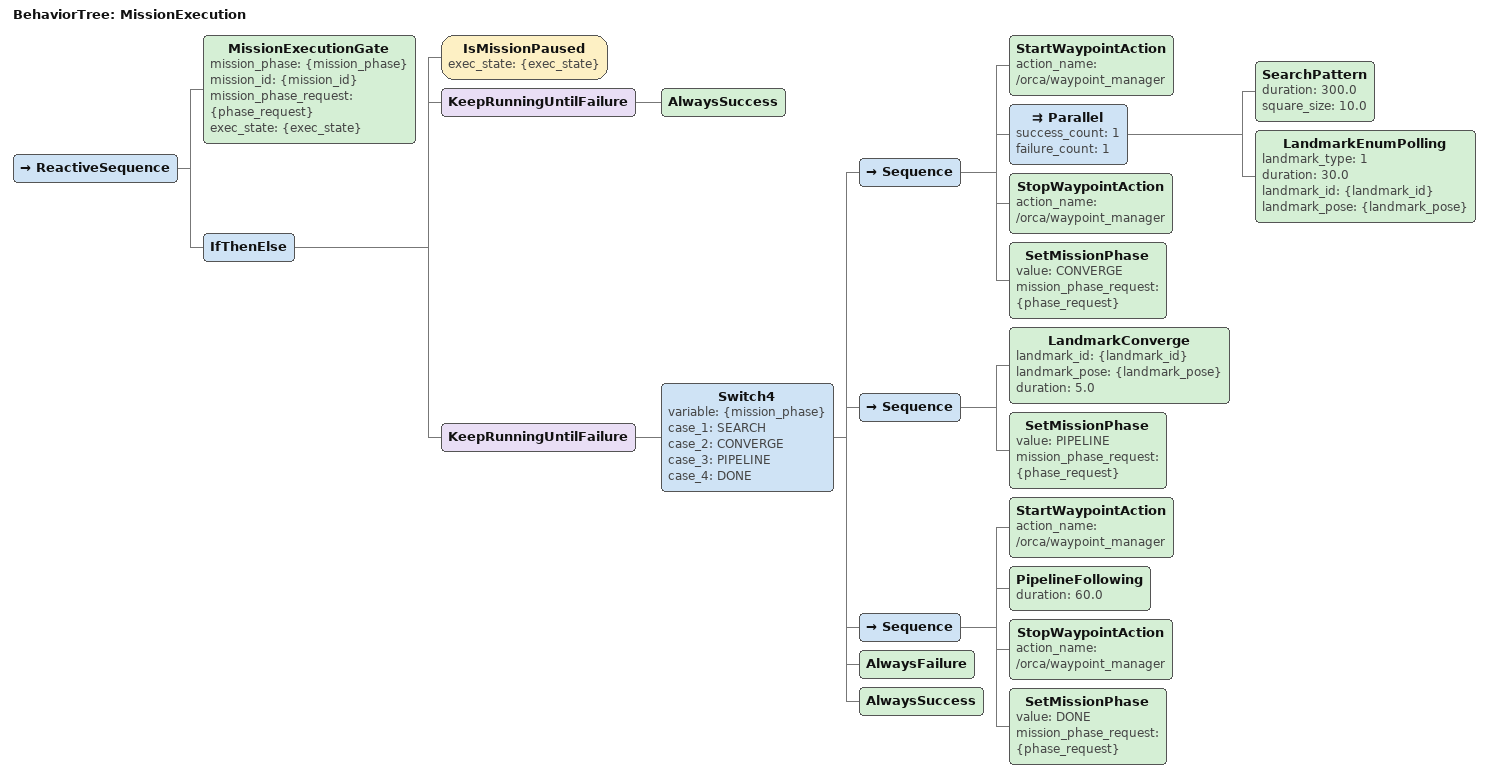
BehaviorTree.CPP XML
<?xml version="1.0"?>
<root BTCPP_format="4" main_tree_to_execute="MissionExecution">

  <BehaviorTree ID="MissionExecution">

    <ReactiveSequence>

      <MissionExecutionGate
        mission_phase="{mission_phase}"
        mission_id="{mission_id}"
        mission_phase_request="{phase_request}"
        exec_state="{exec_state}" />

      <IfThenElse>

        <IsMissionPaused exec_state="{exec_state}" />

        <KeepRunningUntilFailure>
          <AlwaysSuccess/>
        </KeepRunningUntilFailure>

        <KeepRunningUntilFailure>

          <Switch4 variable="{mission_phase}"
                   case_1="SEARCH"
                   case_2="CONVERGE"
                   case_3="PIPELINE"
                   case_4="DONE">

            <Sequence>

              <StartWaypointAction action_name="/orca/waypoint_manager"/>

              <Parallel success_count="1" failure_count="1">

                <SearchPattern
                  duration="300.0"
                  square_size="10.0"/>

                <LandmarkEnumPolling
                  landmark_type="1"
                  duration="30.0"
                  landmark_id="{landmark_id}"
                  landmark_pose="{landmark_pose}"/>

              </Parallel>

              <StopWaypointAction action_name="/orca/waypoint_manager"/>

              <SetMissionPhase value="CONVERGE"
                               mission_phase_request="{phase_request}"/>

            </Sequence>

            <Sequence>

              <LandmarkConverge
                landmark_id="{landmark_id}"
                landmark_pose="{landmark_pose}"
                duration="5.0"/>

              <SetMissionPhase value="PIPELINE"
                               mission_phase_request="{phase_request}"/>

            </Sequence>

            <Sequence>

              <StartWaypointAction action_name="/orca/waypoint_manager"/>

              <PipelineFollowing duration="60.0"/>

              <StopWaypointAction action_name="/orca/waypoint_manager"/>

              <SetMissionPhase value="DONE"
                               mission_phase_request="{phase_request}"/>

            </Sequence>

            <AlwaysFailure/>

            <AlwaysSuccess/>

          </Switch4>

        </KeepRunningUntilFailure>

      </IfThenElse>

    </ReactiveSequence>

  </BehaviorTree>

</root>
